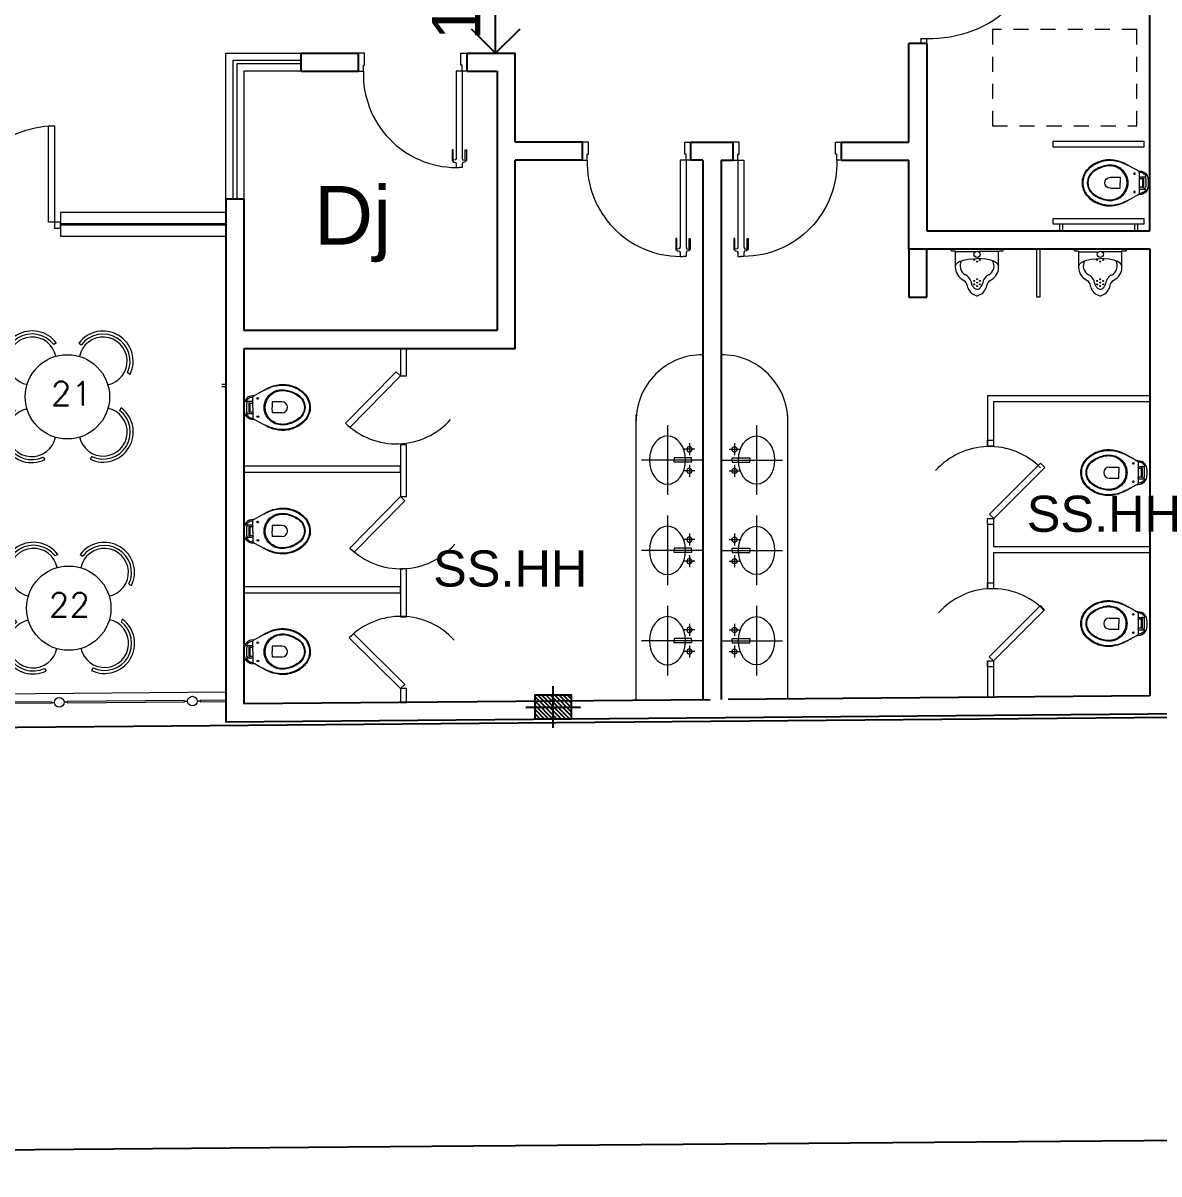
# Model space of a CAD drawing. Extents: x 306 to 2240, y 18 to 779.
# Drawn here: x 666.37 to 675.8, y 326.27 to 335.83 of the extents above; entities that cross this region are included whole.
import ezdxf

# ---------------------------------------------------------------- set-up
doc = ezdxf.new("R2010")
doc.units = 0
doc.header["$MEASUREMENT"] = 0
doc.header["$PDMODE"] = 3
doc.linetypes.add('DASHED2', pattern=[9.525, 6.35, -3.175])
doc.linetypes.add('HIDDEN2', pattern=[0.1875, 0.125, -0.0625])
for name, color, linetype in [('01', 253, 'Continuous'), ('0603', 1, 'Continuous'), ('1', 1, 'Continuous'), ('Aberturas', 2, 'Continuous'), ('Alzado 01', 1, 'Continuous'), ('EQUIPAMIENTOS APOYO', 1, 'Continuous'), ('EQUIPAMIENTOS PATIO', 1, 'Continuous'), ('Estructura Textura', 1, 'Continuous'), ('Fachada', 2, 'Continuous'), ('MAMPOSTERIA', 6, 'Continuous'), ('N-Equip mesas', 1, 'Continuous'), ('Nombre de locales', 3, 'Continuous'), ('Numero de mesas', 3, 'Continuous'), ('PILARES SUBSUELO', 6, 'Continuous'), ('Proyeccion', 1, 'Continuous'), ('Sanitario', 1, 'Continuous'), ('TERRENO SEGUN TOPOGRAFO', 7, 'Continuous')]:
    doc.layers.add(name, color=color, linetype=linetype)
doc.styles.add('arial', font='arial.ttf')
doc.styles.add('STYLE1', font='romans.shx')
doc.dimstyles.new('Cota 200', dxfattribs={"dimtxt": 0.4, "dimasz": 0.4, "dimexe": 1.25, "dimexo": 0.625, "dimgap": 0.05, "dimtad": 1, "dimzin": 1, "dimtxsty": 'arial', "dimblk": 'OPEN90', "dimcen": 0, "dimse1": 1, "dimse2": 1, "dimclrd": 1, "dimclrt": 2, "dimadec": 0, "dimazin": 0, "dimtfac": 1, "dimtix": 1, "dimtmove": 0, "dimatfit": 3, "dimldrblk": 'OPEN90', "dimfxl": 1, "dimarcsym": 0})

# ---------------------------------------------------------------- blocks, each defined once
blk = doc.blocks.new('BARANDA')
at = {"layer": 'EQUIPAMIENTOS APOYO', "color": 1, "lineweight": 0}
for p, q in [((666.4074, 325.7613, 0), (666.4322, 325.7615, 0)), ((666.537, 325.7624, 0), (666.5122, 325.7622, 0)), ((665.302, 325.7517, 0), (665.3268, 325.7519, 0)), ((665.4316, 325.7528, 0), (665.4068, 325.7526, 0))]:
    blk.add_line(p, q, dxfattribs=at)
at = {"layer": 'EQUIPAMIENTOS APOYO', "color": 1, "lineweight": 0, "elevation": 0}
for points in [[(666.4074, 325.7563), (666.4074, 325.7663), (665.4316, 325.7578), (665.4317, 325.7478)], [(666.7502, 325.7592), (666.7502, 325.7692), (666.537, 325.7674), (666.5371, 325.7574)], [(665.3021, 325.7467), (665.3021, 325.7567), (664.3262, 325.7483), (664.3263, 325.7383)]]:
    blk.add_lwpolyline(points, close=True, dxfattribs=at)
at = {"layer": 'EQUIPAMIENTOS APOYO', "color": 1, "lineweight": 0}
for centre in [(665.3668, 325.7523, 0), (666.4722, 325.7618, 0)]:
    blk.add_circle(centre, 0.04, dxfattribs=at)
blk = doc.blocks.new('mesa C4')
at = {"layer": 'N-Equip mesas', "lineweight": 0, "ltscale": 2}
for p, q in [((-0.2078, 0.4933), (-0.2322, 0.4993)), ((0.2512, 0.3809), (0.2268, 0.3869)), ((-0.383, 0.2475), (-0.389, 0.223)), ((0.383, 0.2475), (0.389, 0.223)), ((-0.4953, -0.2115), (-0.5013, -0.2359)), ((0.4953, -0.2115), (0.5013, -0.2359)), ((0.2512, -0.3809), (0.2268, -0.3869)), ((-0.2078, -0.4933), (-0.2322, -0.4993))]:
    blk.add_line(p, q, dxfattribs=at)
blk.add_circle((0, 0), 0.35, dxfattribs=at)
for centre, radius, start, end in [((0.0037, 0.4165), 0.25, 351.81811, 160.67006), ((0.0037, 0.4165), 0.225, 352.43975, 160.04842), ((0.0037, 0.4165), 0.2, 326.3844, 213.6156), ((-0.4186, 0), 0.25, 81.81811, 250.67006), ((-0.4186, 0), 0.225, 82.43975, 250.04842), ((-0.4186, 0), 0.2, 56.3844, 303.6156), ((0.4186, 0), 0.2, 236.3844, 123.6156), ((0.4186, 0), 0.25, 289.32994, 98.18189), ((0.4186, 0), 0.225, 289.95158, 97.56025), ((0.0037, -0.4165), 0.25, 199.32994, 8.18189), ((0.0037, -0.4165), 0.2, 146.3844, 33.6156), ((0.0037, -0.4165), 0.225, 199.95158, 7.56025)]:
    blk.add_arc(centre, radius, start, end, dxfattribs=at)
blk = doc.blocks.new('INO-CA')
at = {"layer": 'Sanitario', "lineweight": 0}
blk.add_lwpolyline([(0.0452, 0.1395), (-0.046, 0.1395), (-0.0817, 0.1395), (-0.0817, 0.1395), (-0.0868, 0.1403), (-0.0919, 0.1424), (-0.0963, 0.1454), (-0.0992, 0.1497), (-0.1007, 0.1527), (-0.1007, 0.1527), (-0.1007, 0.1534), (-0.1007, 0.1534), (-0.1007, 0.1534), (-0.1014, 0.1534), (-0.1218, 0.1906), (-0.1218, 0.1906), (-0.1247, 0.1957), (-0.1284, 0.2008), (-0.1313, 0.2059), (-0.1335, 0.211), (-0.1335, 0.211), (-0.1364, 0.2161), (-0.1393, 0.2212), (-0.1422, 0.2256), (-0.1452, 0.2307), (-0.1473, 0.2358), (-0.1503, 0.2409), (-0.1532, 0.246), (-0.1554, 0.2511), (-0.1554, 0.2511), (-0.159, 0.2584), (-0.1627, 0.2657), (-0.1663, 0.273), (-0.1692, 0.2803), (-0.1721, 0.2883), (-0.1751, 0.2956), (-0.178, 0.3036), (-0.1802, 0.3117), (-0.1802, 0.3117), (-0.1831, 0.3241), (-0.186, 0.3365), (-0.1882, 0.3489), (-0.1897, 0.362), (-0.1911, 0.3744), (-0.1911, 0.3875), (-0.1911, 0.3999), (-0.1904, 0.4131), (-0.1904, 0.4131), (-0.1882, 0.4262), (-0.186, 0.4393), (-0.1824, 0.4525), (-0.1787, 0.4656), (-0.1743, 0.478), (-0.1692, 0.4904), (-0.1641, 0.5028), (-0.1576, 0.5145), (-0.1576, 0.5145), (-0.1517, 0.5239), (-0.1459, 0.5327), (-0.1393, 0.5414), (-0.1328, 0.5495), (-0.1255, 0.5582), (-0.1174, 0.5655), (-0.1094, 0.5728), (-0.1014, 0.5801), (-0.1014, 0.5801), (-0.0905, 0.5881), (-0.0788, 0.5954), (-0.0664, 0.6013), (-0.054, 0.6064), (-0.0408, 0.61), (-0.0277, 0.6129), (-0.0139, 0.6144), (0, 0.6151), (0, 0.6151), (0.0139, 0.6144), (0.027, 0.6129), (0.0401, 0.61), (0.0532, 0.6064), (0.0656, 0.6013), (0.0781, 0.5954), (0.0897, 0.5881), (0.1007, 0.5801), (0.1007, 0.5801), (0.1087, 0.5728), (0.1167, 0.5655), (0.1247, 0.5582), (0.132, 0.5495), (0.1386, 0.5414), (0.1452, 0.5327), (0.151, 0.5239), (0.1568, 0.5145), (0.1568, 0.5145), (0.1634, 0.5028), (0.1685, 0.4904), (0.1736, 0.478), (0.178, 0.4656), (0.1816, 0.4525), (0.1853, 0.4393), (0.1875, 0.4262), (0.1897, 0.4131), (0.1897, 0.4131), (0.1904, 0.3999), (0.1904, 0.3875), (0.1904, 0.3744), (0.1889, 0.362), (0.1875, 0.3489), (0.1853, 0.3365), (0.1824, 0.3241), (0.1794, 0.3117), (0.1794, 0.3117), (0.1773, 0.3036), (0.1743, 0.2956), (0.1714, 0.2883), (0.1685, 0.2803), (0.1656, 0.273), (0.1619, 0.2657), (0.1583, 0.2584), (0.1546, 0.2511), (0.1546, 0.2511), (0.1525, 0.246), (0.1495, 0.2409), (0.1473, 0.2358), (0.1444, 0.2307), (0.1415, 0.2256), (0.1386, 0.2212), (0.1364, 0.2161), (0.1335, 0.211), (0.1335, 0.211), (0.1306, 0.2059), (0.1277, 0.2008), (0.124, 0.1957), (0.1211, 0.1906), (0.1007, 0.1534), (0.1007, 0.1534), (0.1007, 0.1534), (0.1007, 0.1534), (0.1007, 0.1534), (0.1007, 0.1527), (0.0985, 0.1497), (0.0985, 0.1497), (0.0956, 0.1454), (0.0912, 0.1424), (0.0861, 0.1403), (0.081, 0.1395)], close=True, dxfattribs=at)
for points in [[(-0.1218, 0.1906), (-0.1328, 0.211), (-0.1328, 0.211), (-0.1357, 0.2161), (-0.1379, 0.2212), (-0.1408, 0.2256), (-0.143, 0.2307), (-0.1452, 0.2358), (-0.1473, 0.2409), (-0.1495, 0.246), (-0.1517, 0.2511), (-0.1517, 0.2511), (-0.1554, 0.2584), (-0.159, 0.2657), (-0.1619, 0.273), (-0.1656, 0.281), (-0.1685, 0.2883), (-0.1709, 0.2955), (-0.1736, 0.3036), (-0.1758, 0.3117), (-0.1758, 0.3117), (-0.1787, 0.3241), (-0.1809, 0.3365), (-0.1831, 0.3489), (-0.1845, 0.362), (-0.1853, 0.3744), (-0.1853, 0.3875), (-0.1845, 0.3999), (-0.1838, 0.4131), (-0.1838, 0.4131), (-0.1816, 0.4262), (-0.1794, 0.4393), (-0.1758, 0.4525), (-0.1721, 0.4656), (-0.167, 0.478), (-0.1619, 0.4904), (-0.1561, 0.5028), (-0.1495, 0.5145), (-0.1495, 0.5145), (-0.1444, 0.5225), (-0.1393, 0.5298), (-0.1335, 0.5378), (-0.1277, 0.5451), (-0.1218, 0.5524), (-0.1153, 0.559), (-0.1087, 0.5655), (-0.1014, 0.5721), (-0.1014, 0.5721), (-0.0905, 0.5808), (-0.0788, 0.5881), (-0.0664, 0.594), (-0.054, 0.5991), (-0.0408, 0.6034), (-0.0277, 0.6064), (-0.0139, 0.6078), (0, 0.6086), (0, 0.6086), (0.0139, 0.6078), (0.027, 0.6064), (0.0408, 0.6034), (0.0532, 0.5991), (0.0664, 0.594), (0.0781, 0.5881), (0.0897, 0.5808), (0.1007, 0.5721), (0.1007, 0.5721), (0.108, 0.5655), (0.1145, 0.559), (0.1211, 0.5524), (0.1269, 0.5451), (0.1328, 0.5378), (0.1386, 0.5298), (0.1437, 0.5225), (0.1488, 0.5145), (0.1488, 0.5145), (0.1554, 0.5028), (0.1612, 0.4904), (0.1663, 0.478), (0.1714, 0.4656), (0.1751, 0.4525), (0.1787, 0.4393), (0.1809, 0.4262), (0.1831, 0.4131), (0.1831, 0.4131), (0.1842, 0.4009), (0.1845, 0.3875), (0.1845, 0.3744), (0.1838, 0.362), (0.1824, 0.3489), (0.1802, 0.3365), (0.178, 0.3241), (0.1751, 0.3117), (0.1751, 0.3117), (0.1729, 0.3036), (0.17, 0.2964), (0.1678, 0.2883), (0.1649, 0.281), (0.1619, 0.273), (0.1583, 0.2657), (0.1554, 0.2584), (0.1517, 0.2511), (0.1517, 0.2511), (0.1495, 0.246), (0.1473, 0.2409), (0.1452, 0.2358), (0.1422, 0.2307), (0.1401, 0.2256), (0.1371, 0.2212), (0.1349, 0.2161), (0.132, 0.211), (0.1211, 0.1906)], [(0.1291, 0.3117), (0.1291, 0.3117), (0.124, 0.3029), (0.1189, 0.2942), (0.1123, 0.2869), (0.1058, 0.2788), (0.0992, 0.2723), (0.0919, 0.2657), (0.0839, 0.2599), (0.0751, 0.254), (0.0671, 0.2489), (0.0584, 0.2453), (0.0489, 0.2409), (0.0394, 0.238), (0.0299, 0.2358), (0.0197, 0.2336), (0.0102, 0.2329), (0, 0.2322), (0, 0.2322), (-0.0102, 0.2329), (-0.0204, 0.2336), (-0.0299, 0.2358), (-0.0401, 0.238), (-0.0496, 0.2409), (-0.0584, 0.2453), (-0.0678, 0.2489), (-0.0759, 0.254), (-0.0846, 0.2599), (-0.0926, 0.2657), (-0.0999, 0.2723), (-0.1065, 0.2788), (-0.1131, 0.2869), (-0.1196, 0.2942), (-0.1247, 0.3029), (-0.1298, 0.3117), (-0.1298, 0.3117), (-0.1357, 0.3233), (-0.1401, 0.3357), (-0.143, 0.3481), (-0.1459, 0.3613), (-0.1466, 0.3744), (-0.1473, 0.3868), (-0.1466, 0.3999), (-0.1444, 0.4131), (-0.1444, 0.4131), (-0.1415, 0.4262), (-0.1379, 0.4393), (-0.1342, 0.4525), (-0.1291, 0.4656), (-0.124, 0.478), (-0.1174, 0.4904), (-0.1109, 0.5028), (-0.1036, 0.5145), (-0.1036, 0.5145), (-0.0941, 0.5269), (-0.0839, 0.5378), (-0.0722, 0.548), (-0.0591, 0.556), (-0.0452, 0.5626), (-0.0306, 0.5677), (-0.0153, 0.5706), (0, 0.5721), (0, 0.5721), (0.0153, 0.5706), (0.0306, 0.5677), (0.0445, 0.5626), (0.0584, 0.556), (0.0715, 0.548), (0.0832, 0.5378), (0.0934, 0.5269), (0.1029, 0.5145), (0.1029, 0.5145), (0.1101, 0.5028), (0.1167, 0.4904), (0.1233, 0.478), (0.1284, 0.4656), (0.1335, 0.4525), (0.1371, 0.4393), (0.1408, 0.4262), (0.1437, 0.4131), (0.1437, 0.4131), (0.1459, 0.3999), (0.1466, 0.3868), (0.1459, 0.3744), (0.1452, 0.3613), (0.1422, 0.3481), (0.1393, 0.3357), (0.1349, 0.3233), (0.1291, 0.3117)], [(0.1204, 0.3117), (0.1204, 0.3117), (0.1153, 0.3036), (0.1101, 0.2964), (0.1043, 0.2891), (0.0977, 0.2825), (0.0912, 0.2767), (0.0846, 0.2708), (0.0773, 0.265), (0.0693, 0.2606), (0.0613, 0.2562), (0.0532, 0.2526), (0.0452, 0.2489), (0.0365, 0.246), (0.0277, 0.2438), (0.0182, 0.2424), (0.0095, 0.2416), (0, 0.2409), (0, 0.2409), (-0.0095, 0.2416), (-0.019, 0.2424), (-0.0277, 0.2438), (-0.0365, 0.246), (-0.0452, 0.2489), (-0.054, 0.2526), (-0.062, 0.2562), (-0.07, 0.2606), (-0.0773, 0.265), (-0.0846, 0.2708), (-0.0919, 0.2767), (-0.0985, 0.2825), (-0.1043, 0.2891), (-0.1101, 0.2964), (-0.1153, 0.3036), (-0.1204, 0.3117), (-0.1204, 0.3117), (-0.1269, 0.3233), (-0.132, 0.3357), (-0.1357, 0.3481), (-0.1386, 0.3605), (-0.1408, 0.3737), (-0.1408, 0.3868), (-0.1408, 0.3999), (-0.1386, 0.4131), (-0.1386, 0.4131), (-0.1357, 0.4269), (-0.132, 0.4401), (-0.1277, 0.4532), (-0.1233, 0.4656), (-0.1174, 0.4787), (-0.1109, 0.4911), (-0.1036, 0.5028), (-0.0963, 0.5145), (-0.0963, 0.5145), (-0.0875, 0.5261), (-0.0781, 0.5363), (-0.0671, 0.5451), (-0.0547, 0.5524), (-0.0423, 0.5582), (-0.0284, 0.5633), (-0.0146, 0.5655), (0, 0.567), (0, 0.567), (0.0146, 0.5655), (0.0284, 0.5633), (0.0416, 0.5582), (0.054, 0.5524), (0.0664, 0.5451), (0.0773, 0.5363), (0.0868, 0.5261), (0.0956, 0.5145), (0.0956, 0.5145), (0.1029, 0.5028), (0.1101, 0.4911), (0.1167, 0.4787), (0.1218, 0.4656), (0.1269, 0.4532), (0.1313, 0.4401), (0.1349, 0.4269), (0.1379, 0.4131), (0.1379, 0.4131), (0.1401, 0.3999), (0.1408, 0.3868), (0.1401, 0.3737), (0.1386, 0.3605), (0.1357, 0.3481), (0.132, 0.3357), (0.1269, 0.3233), (0.1204, 0.3117)], [(-0.046, 0.3802), (-0.046, 0.3), (0, 0.3)], [(0.0452, 0.3802), (0.0452, 0.3), (0, 0.3)], [(-0.1007, 0.1527), (-0.1007, 0.1527), (-0.1007, 0.1527), (-0.1007, 0.1527), (-0.1007, 0.1527), (-0.1007, 0.1527), (-0.0963, 0.1227), (-0.0963, 0.1227), (-0.0934, 0.1125), (-0.089, 0.1031), (-0.0832, 0.095), (-0.0766, 0.087), (-0.0693, 0.0804), (-0.0605, 0.0753), (-0.0511, 0.0717), (-0.0408, 0.0688), (-0.0408, 0.0688), (-0.0357, 0.068), (-0.0306, 0.0673), (-0.0255, 0.0666), (-0.0204, 0.0658), (-0.0153, 0.0658), (-0.0102, 0.0651), (-0.0051, 0.0651), (0, 0.0651), (0, 0.0651), (0.0051, 0.0651), (0.0102, 0.0651), (0.0153, 0.0658), (0.0197, 0.0658), (0.0248, 0.0666), (0.0299, 0.0673), (0.035, 0.068), (0.0401, 0.0688), (0.0401, 0.0688), (0.0503, 0.0717), (0.0598, 0.0753), (0.0686, 0.0804), (0.0759, 0.087), (0.0824, 0.095), (0.0883, 0.1031), (0.0926, 0.1125), (0.0956, 0.1227), (0.0999, 0.1527), (0.0999, 0.1527), (0.0999, 0.1527), (0.0999, 0.1527), (0.0999, 0.1527), (0.1007, 0.1527)], [(-0.0768, 0.1037), (-0.081, 0.1107), (-0.0846, 0.118), (-0.0863, 0.1236), (-0.0877, 0.1317), (-0.0883, 0.141)], [(-0.0511, 0.1395), (-0.0511, 0.1067), (-0.0511, 0.0885), (-0.0511, 0.0885), (-0.0518, 0.0863), (-0.0532, 0.0848), (-0.0554, 0.0841), (-0.059, 0.0858), (-0.059, 0.0858), (-0.0635, 0.0897), (-0.0705, 0.0963), (-0.0768, 0.1037)], [(-0.0511, 0.1027), (-0.0503, 0.0987), (-0.046, 0.0928), (-0.0394, 0.0885), (-0.0314, 0.087), (0, 0.087), (0.0314, 0.087), (0.0314, 0.087), (0.0394, 0.0885), (0.0452, 0.0928), (0.0496, 0.0987), (0.0511, 0.1067)], [(-0.046, 0.1395), (-0.046, 0.1395), (-0.0416, 0.1388), (-0.0387, 0.1366), (-0.0365, 0.1337), (-0.0357, 0.13), (-0.0357, 0.1169), (-0.0357, 0.1169), (-0.0357, 0.1155), (-0.0365, 0.114), (-0.0372, 0.1125), (-0.0387, 0.1111), (-0.0387, 0.1111), (-0.0394, 0.1089), (-0.0394, 0.1067), (-0.0379, 0.1052), (-0.0357, 0.1045), (0, 0.1045), (0.035, 0.1045), (0.035, 0.1045), (0.0372, 0.1052), (0.0387, 0.1067), (0.0394, 0.1089), (0.0379, 0.1111), (0.0379, 0.1111), (0.0365, 0.1125), (0.0357, 0.114), (0.035, 0.1155), (0.035, 0.1169), (0.035, 0.13), (0.035, 0.13), (0.0357, 0.1337), (0.0379, 0.1366), (0.0408, 0.1388), (0.0452, 0.1395)], [(-0.0368, 0.1133), (0, 0.1133), (0.0361, 0.1133)], [(0.0511, 0.1395), (0.0511, 0.1067), (0.0511, 0.0885), (0.0511, 0.0885), (0.0518, 0.0863), (0.0532, 0.0848), (0.0554, 0.0841), (0.059, 0.0858), (0.059, 0.0858), (0.0635, 0.0897), (0.0705, 0.0963), (0.0768, 0.1037)], [(0.0768, 0.1037), (0.081, 0.1107), (0.0846, 0.118), (0.0863, 0.1236), (0.0877, 0.1317), (0.0883, 0.141)]]:
    blk.add_lwpolyline(points, dxfattribs=at)
for centre in [(-0.0758, 0.1798), (0.0758, 0.1798)]:
    blk.add_circle(centre, 0.00672, dxfattribs=at)
blk.add_arc((-0.0004, 0.3802), 0.0456, 0, 180, dxfattribs=at)
blk = doc.blocks.new('BACHPL')
at = {"color": 1, "linetype": 'DASHED2', "lineweight": 0, "ltscale": 0.25}
for p, q in [((0, -0.0426), (0, 0.4673)), ((-0.2887, 0.25), (0.2887, 0.25))]:
    blk.add_line(p, q, dxfattribs=at)
at = {"color": 2, "lineweight": 0}
for p, q in [((-0.0178, 0.196), (0, 0.196)), ((-0.0178, 0.05), (-0.0178, 0.196)), ((0.0178, 0.196), (0, 0.196)), ((0.0178, 0.05), (0.0178, 0.196)), ((0, 0.05), (-0.0178, 0.05)), ((0, 0.05), (0.0178, 0.05))]:
    blk.add_line(p, q, dxfattribs=at)
at = {"color": 1, "linetype": 'DASHED2', "lineweight": 0, "ltscale": 0.05}
for p, q in [((-0.0897, 0.0231), (-0.0897, 0.1132)), ((0.0897, 0.0231), (0.0897, 0.1132)), ((-0.1397, 0.0681), (-0.0397, 0.0681)), ((0.0397, 0.0681), (0.1397, 0.0681))]:
    blk.add_line(p, q, dxfattribs=at)
at = {"color": 2, "lineweight": 0}
for centre in [(-0.0897, 0.0681), (0.0897, 0.0681)]:
    blk.add_circle(centre, 0.0217, dxfattribs=at)
blk.add_ellipse((0, 0.25), major_axis=(0.2, 0), ratio=0.75, dxfattribs=at)
blk = doc.blocks.new('P80')
at = {"layer": 'Aberturas', "lineweight": 0}
for p, q in [((964.8409, -729.393), (964.8409, -729.4431)), ((964.8409, -729.393), (965.5678, -729.393)), ((965.493, -729.3585), (965.5823, -729.3585)), ((965.493, -729.3671), (965.493, -729.3585)), ((965.5785, -729.3671), (965.493, -729.3671)), ((965.5678, -729.3892), (965.5774, -729.3892)), ((965.5678, -729.393), (965.5678, -729.3892)), ((965.5774, -729.3892), (965.5801, -729.3747)), ((965.5801, -729.3747), (965.5785, -729.3671)), ((965.5823, -729.3585), (965.5952, -729.3704)), ((965.5952, -729.3704), (965.5979, -729.3897)), ((965.5979, -729.3897), (965.6075, -729.3897)), ((965.6075, -729.3897), (965.6075, -729.393)), ((965.6075, -729.393), (965.6409, -729.393)), ((965.6409, -729.393), (965.6413, -729.4181)), ((964.8409, -729.4431), (965.5678, -729.4431)), ((965.5785, -729.469), (965.493, -729.469)), ((965.493, -729.469), (965.493, -729.4776)), ((965.493, -729.4776), (965.5823, -729.4776)), ((965.5678, -729.4431), (965.5678, -729.4469)), ((965.5678, -729.4469), (965.5774, -729.4469)), ((965.5774, -729.4469), (965.5801, -729.4614)), ((965.5801, -729.4614), (965.5785, -729.469)), ((965.5823, -729.4776), (965.5952, -729.4657)), ((965.5952, -729.4657), (965.5979, -729.4464)), ((965.5979, -729.4464), (965.6075, -729.4464)), ((965.6075, -729.4464), (965.6075, -729.4431)), ((965.6075, -729.4431), (965.6409, -729.4431)), ((965.6409, -729.4431), (965.6413, -729.4181))]:
    blk.add_line(p, q, dxfattribs=at)
for points in [[(964.6909, -729.3533), (964.8409, -729.3533), (964.8409, -729.3933), (964.7909, -729.3933), (964.7909, -729.4033), (964.6909, -729.4033)], [(964.6909, -730.2033), (964.6909, -730.2533), (964.8409, -730.2533), (964.8409, -730.2133), (964.7909, -730.2133), (964.7909, -730.2033)]]:
    blk.add_lwpolyline(points, close=True, dxfattribs=at)
at = {"layer": 'Aberturas', "color": 1, "lineweight": 0}
blk.add_arc((964.8657, -729.4385), 0.7752, 268.16426, 359.65425, dxfattribs=at)
blk = doc.blocks.new('MING1')
at = {"layer": 'Sanitario', "lineweight": 0}
for p, q in [((-0.203, 0.026), (-0.017, 0.026)), ((0.202, 0.026), (0.015, 0.026))]:
    blk.add_line(p, q, dxfattribs=at)
blk.add_lwpolyline([(-0.136, 0.3, 0.277467), (-0.21, 0.176), (-0.21, 0.028, -0.414214), (-0.221, 0.018), (-0.246, 0.018, 1), (-0.246, 0), (0.246, 0, 1), (0.246, 0.018), (0.22, 0.018, -0.414214), (0.21, 0.029), (0.21, 0.176, 0.277467), (0.136, 0.3, -0.245336), (0.096, 0.357, 0.081155), (0.074, 0.405, 0.184658), (0.005, 0.453, 0.121315), (-0.005, 0.453, 0.184658), (-0.074, 0.405, 0.081155), (-0.096, 0.357, -0.245336)], format="xyb", close=True, dxfattribs=at)
for points in [[(-0.001, 0.392), (-0.02, 0.386, 0.088171), (-0.038, 0.368, 0.075175), (-0.053, 0.336, 0.081155)], [(-0.001, 0.392), (0.018, 0.386, -0.088171), (0.036, 0.368, -0.075175), (0.052, 0.336, -0.081155)], [(-0.211, 0.165), (-0.2, 0.143, 0.09017), (-0.149, 0.114, 0.04702), (-0.087, 0.099), (-0.001, 0.093)], [(0.209, 0.165), (0.199, 0.143, -0.09017), (0.148, 0.114, -0.04702), (0.085, 0.1), (-0.001, 0.093)]]:
    blk.add_lwpolyline(points, format="xyb", dxfattribs=at)
for centre, radius in [((-0.029, 0.343), 0.0045), ((-0.001, 0.359), 0.0045), ((0.028, 0.343), 0.0045), ((-0.029, 0.31), 0.0045), ((-0.001, 0.326), 0.0045), ((-0.001, 0.293), 0.0045), ((0.028, 0.31), 0.0045), ((-0.001, 0.122), 0.0045), ((-0.029, 0.106), 0.0045), ((-0.001, 0.051), 0.03), ((0.028, 0.106), 0.0045)]:
    blk.add_circle(centre, radius, dxfattribs=at)
for centre, radius, start, end in [((-0.171, 0.355), 0.12, 297.9793, 351.126), ((0.17, 0.355), 0.12, 188.8932, 242.04), ((-0.07, 0.165), 0.0952, 117.9793, 211.4488), ((0.069, 0.165), 0.0952, 328.5704, 62.04), ((-0.203, 0.018), 0.0075, 90.0091, 180.0087), ((0.202, 0.019), 0.0075, 0.0105, 90.0101)]:
    blk.add_arc(centre, radius, start, end, dxfattribs=at)
blk = doc.blocks.new('p')
at = {"layer": 'Aberturas', "lineweight": 0}
for p, q in [((340.2003, 14.3356), (340.2122, 14.3485)), ((340.2003, 14.2464), (340.2003, 14.3356)), ((340.2122, 14.3485), (340.2315, 14.3512)), ((340.2315, 14.3512), (340.2315, 14.3609)), ((340.2315, 14.3609), (340.2348, 14.3609)), ((340.2348, 14.3943), (340.2598, 14.3947)), ((340.2348, 14.3609), (340.2348, 14.3943)), ((340.2849, 14.3943), (340.2598, 14.3947)), ((340.2849, 14.3609), (340.2849, 14.3943)), ((340.2882, 14.3609), (340.2849, 14.3609)), ((340.2882, 14.3512), (340.2882, 14.3609)), ((340.3075, 14.3486), (340.2882, 14.3512)), ((340.2089, 14.2464), (340.2003, 14.2464)), ((340.2165, 14.3335), (340.2089, 14.3319)), ((340.2089, 14.3319), (340.2089, 14.2464)), ((340.231, 14.3308), (340.2165, 14.3335)), ((340.231, 14.3211), (340.231, 14.3308)), ((340.2348, 14.3211), (340.231, 14.3211)), ((340.2348, 13.3943), (340.2348, 14.3211)), ((340.285, 13.3943), (340.2849, 14.3211)), ((340.2849, 14.3211), (340.2887, 14.3211)), ((340.2887, 14.3308), (340.3032, 14.3335)), ((340.2887, 14.3211), (340.2887, 14.3308)), ((340.285, 13.3943), (340.2348, 13.3943))]:
    blk.add_line(p, q, dxfattribs=at)
for points in [[(339.2647, 13.3441), (339.2247, 13.3441), (339.2247, 13.3941), (339.2647, 13.3941), (339.2647, 13.3441), (339.2627, 13.3441)], [(340.325, 13.3443), (340.285, 13.3443), (340.285, 13.3943), (340.325, 13.3943), (340.325, 13.3443), (340.323, 13.3443)]]:
    blk.add_lwpolyline(points, close=True, dxfattribs=at)
at = {"layer": 'Aberturas', "color": 1, "lineweight": 0}
blk.add_arc((340.2358, 13.4228), 0.9715, 90.06123, 181.68382, dxfattribs=at)
blk = doc.blocks.new('_Open90')
at = {"color": 0, "linetype": 'ByBlock', "lineweight": -2}
for p, q in [((-0.5, 0.5), (0, 0)), ((0, 0), (-1, 0)), ((0, 0), (-0.5, -0.5))]:
    blk.add_line(p, q, dxfattribs=at)
blk = doc.blocks.new('*D256')
at = {"layer": 'Alzado 01', "color": 1, "linetype": 'Continuous', "lineweight": -2, "transparency": 16777216}
blk.add_line((670.2892, 336.4758), (670.2892, 335.9758), dxfattribs=at)
at = {"layer": 'Defpoints', "color": 0, "transparency": 16777216}
for p in [(670.6159, 336.8758, 0), (670.2892, 335.5758), (670.4514, 335.5758)]:
    blk.add_point(p, dxfattribs=at)
at = {"layer": 'Alzado 01', "color": 1, "lineweight": -2, "transparency": 16777216, "xscale": 0.4, "yscale": 0.4, "zscale": 0.4}
for p, rotation in [((670.2892, 336.8758), 90), ((670.2892, 335.5758), 270)]:
    blk.add_blockref('_Open90', p, dxfattribs=dict(at, rotation=rotation))
at = {"layer": 'Alzado 01', "color": 2, "transparency": 16777216, "insert": (669.9989, 336.2258), "char_height": 0.4, "attachment_point": 5, "rotation": 90, "style": 'arial'}
blk.add_mtext('1,30', dxfattribs=at)
blk = doc.blocks.new('p 80 mampara')
at = {"lineweight": 0}
blk.add_line((0, 0.85), (0.05, 0.85), dxfattribs=at)
for points in [[(-0.8, 0.05), (0, 0.05), (0, 0.1), (-0.8, 0.1)], [(0.05, 0), (0, 0), (0, 0.05), (0.05, 0.05)]]:
    blk.add_lwpolyline(points, close=True, dxfattribs=at)
blk.add_arc((0, 0.05), 0.8, 90, 180, dxfattribs=at)

msp = doc.modelspace()

# ---------------------------------------------------------------- hatches: boundary and pattern name
at = {"layer": 'Estructura Textura'}
h = msp.add_hatch(dxfattribs=at)
h.set_pattern_fill('_USER', color=256, scale=0.025, angle=135, pattern_type=0)
h.set_pattern_definition([(135, (670.765916, 330.646702), (-0.0176777, -0.0176777), [])])
h.paths.add_polyline_path([(670.9159, 330.0467), (670.6159, 330.0467), (670.6159, 330.2467), (670.9159, 330.2467)])

# ---------------------------------------------------------------- linework, layer by layer
at = {"layer": '01', "color": 8, "lineweight": 0}
for p, q in [((674.9684, 334.1544, 0), (674.9684, 334.0995, 0)), ((674.9934, 334.1544, 0), (674.9934, 334.0995, 0)), ((675.5931, 334.1542, 0), (675.5931, 334.0995, 0)), ((675.6181, 334.1542, 0), (675.6181, 334.0995, 0)), ((668.0152, 332.8265, 0), (668.0502, 332.8268, 0)), ((668.0152, 332.8087, 0), (668.0502, 332.809, 0))]:
    msp.add_line(p, q, dxfattribs=at)
at = {"layer": '01', "linetype": 'HIDDEN2', "lineweight": 0, "elevation": 0}
msp.add_lwpolyline([(675.6127, 334.971), (675.6127, 335.771), (674.4127, 335.771), (674.4127, 334.971)], close=True, dxfattribs=at)
at = {"layer": '01', "color": 8, "lineweight": 0, "elevation": 0}
for points in [[(674.9183, 334.7944), (674.9183, 334.8439), (675.6683, 334.8437), (675.6683, 334.7942)], [(674.9183, 334.1544), (674.9183, 334.2039), (675.6683, 334.2037), (675.6683, 334.1542)]]:
    msp.add_lwpolyline(points, close=True, dxfattribs=at)
at = {"layer": '0603', "linetype": 'Continuous'}
for p, q in [((687.629, 326.6394, 0), (669.0623, 326.4935)), ((669.0623, 326.4935), (643.1581, 326.2697, 0))]:
    msp.add_line(p, q, dxfattribs=at)
at = {"layer": 'Aberturas', "color": 1, "lineweight": 0}
for p, q in [((668.0502, 335.5758), (668.6758, 335.5758)), ((668.0502, 334.364, 0), (668.0502, 335.5758)), ((668.6758, 335.4258), (668.2002, 335.4258)), ((668.2002, 335.4258), (668.2002, 334.364, 0))]:
    msp.add_line(p, q, dxfattribs=at)
at = {"layer": 'Aberturas', "lineweight": 0}
for p, q in [((668.1102, 335.5158), (668.6758, 335.5158)), ((668.1102, 334.364, 0), (668.1102, 335.5158)), ((668.6758, 335.4858), (668.1402, 335.4858)), ((668.1402, 335.4858), (668.1402, 334.364, 0))]:
    msp.add_line(p, q, dxfattribs=at)
at = {"layer": 'Aberturas', "color": 1, "linetype": 'DASHED2', "lineweight": 0, "ltscale": 0.25}
for centre, start, end in [((669.4646, 332.9309, 0), 225.42905, 318.61533), ((674.3888, 331.7093, 0), 45.03887, 138.22514), ((669.5002, 331.8942, 0), 225.42905, 318.61533), ((674.413, 330.5292), 45.01944, 138.20571), ((669.5002, 330.2992, 0), 42.24278, 135.42905)]:
    msp.add_arc(centre, 0.6, start, end, dxfattribs=at)
at = {"layer": 'Alzado 01'}
for p, q in [((673.7183, 333.9495, 0), (673.7183, 333.5495, 0)), ((673.8683, 333.5495, 0), (673.8683, 333.9495, 0)), ((673.7183, 333.5495, 0), (673.8683, 333.5495, 0))]:
    msp.add_line(p, q, dxfattribs=at)
at = {"layer": 'EQUIPAMIENTOS APOYO', "color": 1, "lineweight": 0}
for p, q in [((668.0502, 334.1572, 0), (666.6774, 334.1572, 0)), ((668.0502, 334.1472, 0), (666.6774, 334.1472, 0)), ((674.3722, 332.7337), (675.7219, 332.7337)), ((674.3722, 332.7337), (674.3722, 332.3097)), ((674.4222, 332.6837), (675.7219, 332.6837)), ((674.4222, 332.6837), (674.4222, 332.3118)), ((671.4558, 330.2086, 0), (671.4558, 332.5715, 0)), ((672.7139, 330.2194, 0), (672.7139, 332.5715, 0)), ((674.4222, 331.7122), (674.4222, 331.4804)), ((674.3723, 331.6618), (674.3722, 331.1789)), ((674.4222, 331.4804), (675.7219, 331.4804)), ((674.4222, 331.4304), (675.7219, 331.4304)), ((674.4222, 331.4304), (674.4222, 331.1289)), ((674.3722, 331.1789), (674.3722, 331.1268)), ((674.3722, 330.5289), (674.3722, 330.227)), ((674.4222, 330.5301), (674.4222, 330.227))]:
    msp.add_line(p, q, dxfattribs=at)
at = {"layer": 'EQUIPAMIENTOS APOYO', "color": 1, "lineweight": 0, "elevation": 0}
for points in [[(674.8059, 333.5495), (674.7809, 333.5495), (674.7809, 333.9495), (674.8059, 333.9495)], [(669.5502, 332.8958), (669.5502, 333.1215), (669.5002, 333.1215), (669.5002, 332.8958)], [(669.4646, 332.9309), (669.5002, 332.8958), (669.0791, 332.4684), (669.0435, 332.5035)], [(669.5502, 331.8942), (669.5502, 332.3233), (669.5002, 332.3233), (669.5002, 331.8942)], [(674.4234, 331.7112), (674.388, 331.7465), (674.812, 332.171), (674.8474, 332.1357)], [(668.2002, 332.0953), (669.5002, 332.0953), (669.5002, 332.1453), (668.2002, 332.1453)], [(669.5002, 331.8942), (669.5358, 331.8592), (669.1148, 331.4317), (669.0791, 331.4668)], [(669.5502, 330.8963), (669.5502, 331.2942), (669.5002, 331.2942), (669.5002, 330.8963)], [(668.2002, 331.094), (669.5002, 331.094), (669.5002, 331.144), (668.2002, 331.144)], [(669.5002, 330.2992), (669.5353, 330.3348), (669.1079, 330.7559), (669.0728, 330.7203)], [(669.5499, 330.1849), (669.5502, 330.2992), (669.5002, 330.2992), (669.4992, 330.1845)]]:
    msp.add_lwpolyline(points, close=True, dxfattribs=at)
at = {"layer": 'EQUIPAMIENTOS APOYO', "color": 1, "lineweight": 0}
for points in [[(674.4222, 332.3618), (674.4222, 332.3118), (674.3722, 332.3118), (674.3722, 332.3618)], [(674.4223, 331.7118), (674.4223, 331.6618), (674.3723, 331.6618), (674.3723, 331.7118)], [(674.4222, 331.1789), (674.4222, 331.1289), (674.3722, 331.1289), (674.3722, 331.1789)], [(674.4222, 330.5289), (674.3868, 330.5643), (674.8108, 330.9888), (674.8462, 330.9535)], [(674.4222, 330.5289), (674.4222, 330.4789), (674.3722, 330.4789), (674.3722, 330.5289)]]:
    msp.add_lwpolyline(points, close=True, dxfattribs=at)
for centre, start, end in [((672.0058, 332.5215, 0), 89.58005, 180), ((672.1639, 332.5215, 0), 0, 90.41995)]:
    msp.add_arc(centre, 0.55, start, end, dxfattribs=at)
at = {"layer": 'MAMPOSTERIA'}
for p, q in [((675.7186, 334.0995, 0), (675.7186, 336.9258, 0)), ((673.8683, 335.6545, 0), (673.7183, 335.6545, 0)), ((673.7183, 334.8376, 0), (673.7183, 335.6545, 0)), ((673.8683, 335.6545, 0), (673.8683, 334.0995, 0)), ((668.6758, 335.5758), (669.1514, 335.5758)), ((668.6758, 335.4258), (668.6758, 335.5758)), ((669.1514, 335.4258), (669.1514, 335.5758)), ((670.0514, 335.5758), (670.4514, 335.5758)), ((670.0514, 335.4258), (670.0514, 335.5758)), ((670.4514, 334.8376, 0), (670.4514, 335.5758)), ((668.6758, 335.4258), (669.1514, 335.4258)), ((670.0514, 335.4258), (670.3014, 335.4258)), ((670.3014, 335.4258), (670.3014, 333.2715, 0)), ((671.0098, 334.8376, 0), (670.4514, 334.8376, 0)), ((671.0098, 334.6876, 0), (671.0098, 334.8376, 0)), ((671.9098, 334.6876, 0), (671.9098, 334.8376, 0)), ((671.9098, 334.8376, 0), (672.2598, 334.8376, 0)), ((672.2598, 334.6876, 0), (672.2598, 334.8376, 0)), ((673.1598, 334.6876, 0), (673.1598, 334.8376, 0)), ((673.1598, 334.8376, 0), (673.7183, 334.8376, 0)), ((670.4514, 333.1215, 0), (670.4514, 334.6876, 0)), ((671.0098, 334.6876, 0), (670.4514, 334.6876, 0)), ((672.0098, 334.6876, 0), (671.9098, 334.6876, 0)), ((672.0098, 334.6876, 0), (672.0098, 330.2067, 0)), ((672.1598, 334.6876, 0), (672.1598, 330.208, 0)), ((672.1598, 334.6876, 0), (672.2598, 334.6876, 0)), ((673.1598, 334.6876, 0), (673.7183, 334.6876, 0)), ((673.7183, 333.9495, 0), (673.7183, 334.6876, 0)), ((668.0502, 334.364, 0), (668.0502, 330.0219, 0)), ((668.2002, 334.364, 0), (668.0502, 334.364, 0)), ((668.2002, 334.364, 0), (668.2002, 333.2715, 0)), ((673.8683, 334.0995, 0), (675.7186, 334.0995, 0)), ((673.7183, 333.9495, 0), (675.7186, 333.9495, 0)), ((675.7186, 333.9495, 0), (675.7186, 330.2382, 0)), ((670.3014, 333.2715, 0), (668.2002, 333.2715, 0)), ((670.4514, 333.1215, 0), (668.2002, 333.1215, 0)), ((668.2002, 333.1215, 0), (668.2002, 330.1732, 0)), ((689.9213, 330.2109), (668.0502, 330.0219)), ((672.0698, 330.2067), (668.2002, 330.1732)), ((675.7186, 330.2382), (672.2198, 330.208))]:
    msp.add_line(p, q, dxfattribs=at)
at = {"layer": 'MAMPOSTERIA', "color": 253, "lineweight": 0}
msp.add_line((644.4846, 330.0683), (668.0502, 330.2719), dxfattribs=at)
at = {"layer": 'PILARES SUBSUELO', "color": 1}
for p, q in [((670.7659, 329.974, 0), (670.7659, 330.3194, 0)), ((670.5391, 330.1467, 0), (670.9927, 330.1467, 0))]:
    msp.add_line(p, q, dxfattribs=at)
at = {"layer": 'PILARES SUBSUELO', "elevation": 0}
msp.add_lwpolyline([(670.9159, 330.0467), (670.6159, 330.0467), (670.6159, 330.2467), (670.9159, 330.2467)], close=True, dxfattribs=at)
at = {"layer": 'Proyeccion', "lineweight": 0}
for p, q in [((668.0502, 334.2522, 0), (666.6774, 334.2522, 0)), ((666.6774, 334.2522, 0), (666.6774, 334.0522, 0)), ((668.0502, 334.0522, 0), (666.6774, 334.0522, 0))]:
    msp.add_line(p, q, dxfattribs=at)
at = {"layer": 'TERRENO SEGUN TOPOGRAFO'}
msp.add_lwpolyline([(629.5537, 329.6623), (712.6737, 330.3806), (714.1766, 410.3725), (631.2383, 410.3725)], close=True, dxfattribs=at)

# ---------------------------------------------------------------- block references
at = {"layer": '1'}
msp.add_blockref('BARANDA', (1.3, 4.4336), dxfattribs=at)
at = {"layer": 'Aberturas', "lineweight": 0, "xscale": -1, "rotation": 90}
msp.add_blockref('p 80 mampara', (666.6774, 334.1722, 0), dxfattribs=at)
at = {"layer": 'EQUIPAMIENTOS APOYO', "color": 1, "lineweight": 0, "xscale": -1, "rotation": 90}
for name, p in [('INO-CA', (675.7719, 334.4984, 0)), ('BACHPL', (671.966, 332.1968, 0)), ('BACHPL', (671.966, 331.4468, 0)), ('BACHPL', (671.966, 330.6968, 0))]:
    msp.add_blockref(name, p, dxfattribs=at)
at = {"layer": 'EQUIPAMIENTOS APOYO', "color": 1, "lineweight": 0, "xscale": 0.8562913157119469, "yscale": 0.8562913157119469, "zscale": 0.8562913157119469, "rotation": 179.992269886133}
for p in [(674.2846, 333.9495, 0), (675.3074, 333.9494, 0)]:
    msp.add_blockref('MING1', p, dxfattribs=at)
at = {"layer": 'EQUIPAMIENTOS APOYO', "color": 1, "lineweight": 0}
for name, p, rotation in [('INO-CA', (668.1352, 332.6312, 0), 270.4290549119948), ('BACHPL', (672.2037, 332.1968, 0), 270), ('INO-CA', (675.7623, 332.0931), 89.99999999990128), ('INO-CA', (668.1352, 331.6049, 0), 270.4290549119948), ('BACHPL', (672.2037, 331.4468, 0), 270), ('INO-CA', (675.7623, 330.8397), 89.99999999990128), ('BACHPL', (672.2037, 330.6968, 0), 270), ('INO-CA', (668.1352, 330.6036, 0), 270.4290549119948)]:
    msp.add_blockref(name, p, dxfattribs=dict(at, rotation=rotation))
at = {"layer": 'EQUIPAMIENTOS PATIO', "linetype": 'Continuous', "rotation": 44.99999999999077}
for p in [(666.7343, 332.722), (666.7455, 330.9673)]:
    msp.add_blockref('mesa C4', p, dxfattribs=at)
at = {"layer": 'Fachada', "xscale": -1, "rotation": 270.0047936713601}
msp.add_blockref('p', (660.5024, -3.5713, 0), dxfattribs=at)
at = {"layer": 'MAMPOSTERIA', "extrusion": (0, 0, -1), "xscale": -1, "zscale": -1, "rotation": 90}
for p in [(-1399.4046, 1300.2667), (-1401.2631, 1299.5285, 0)]:
    msp.add_blockref('P80', p, dxfattribs=at)
at = {"layer": 'MAMPOSTERIA', "extrusion": (0, 0, -1), "zscale": -1, "rotation": 270}
msp.add_blockref('P80', (57.0934, 1299.5285, 0), dxfattribs=at)

# ---------------------------------------------------------------- texts
at = {"layer": 'Nombre de locales', "color": 253, "lineweight": 0, "style": 'arial'}
for s, insert, char_height, width, attachment_point in [('{\\C4;Dj}', (668.7819, 334.4725), 0.48633, 7.040249, 1), ('SS.HH ', (675.9784, 331.9012, 0), 0.3, 4.693217, 3), ('\\pi1.7325;SS.HH ', (668.0378, 331.4468, 0), 0.3, 4.693217, 1)]:
    msp.add_mtext(s, dxfattribs=dict(at, insert=insert, char_height=char_height, width=width, attachment_point=attachment_point))
at = {"layer": 'Numero de mesas', "char_height": 0.2, "width": 0.593605, "attachment_point": 7, "style": 'STYLE1'}
for s, insert in [('\\pi0.16347;21', (666.4335, 332.6489)), ('\\pi0.1349;22', (666.4448, 330.8942))]:
    msp.add_mtext(s, dxfattribs=dict(at, insert=insert))

# ---------------------------------------------------------------- dimensions: what is measured, and where the dimension line sits
at = {"layer": 'Alzado 01'}
dim = msp.add_linear_dim(base=(670.2892, 335.5758), p1=(670.6159, 336.8758, 0), p2=(670.4514, 335.5758), angle=90, dimstyle='Cota 200', override={"dimfxl": 0.05, "dimfxlon": 1}, dxfattribs=at)
dim.commit()
dim.dimension.update_dxf_attribs({"geometry": '*D256', "text_midpoint": (669.9989, 336.2258)})

doc.saveas('drawing.dxf')
